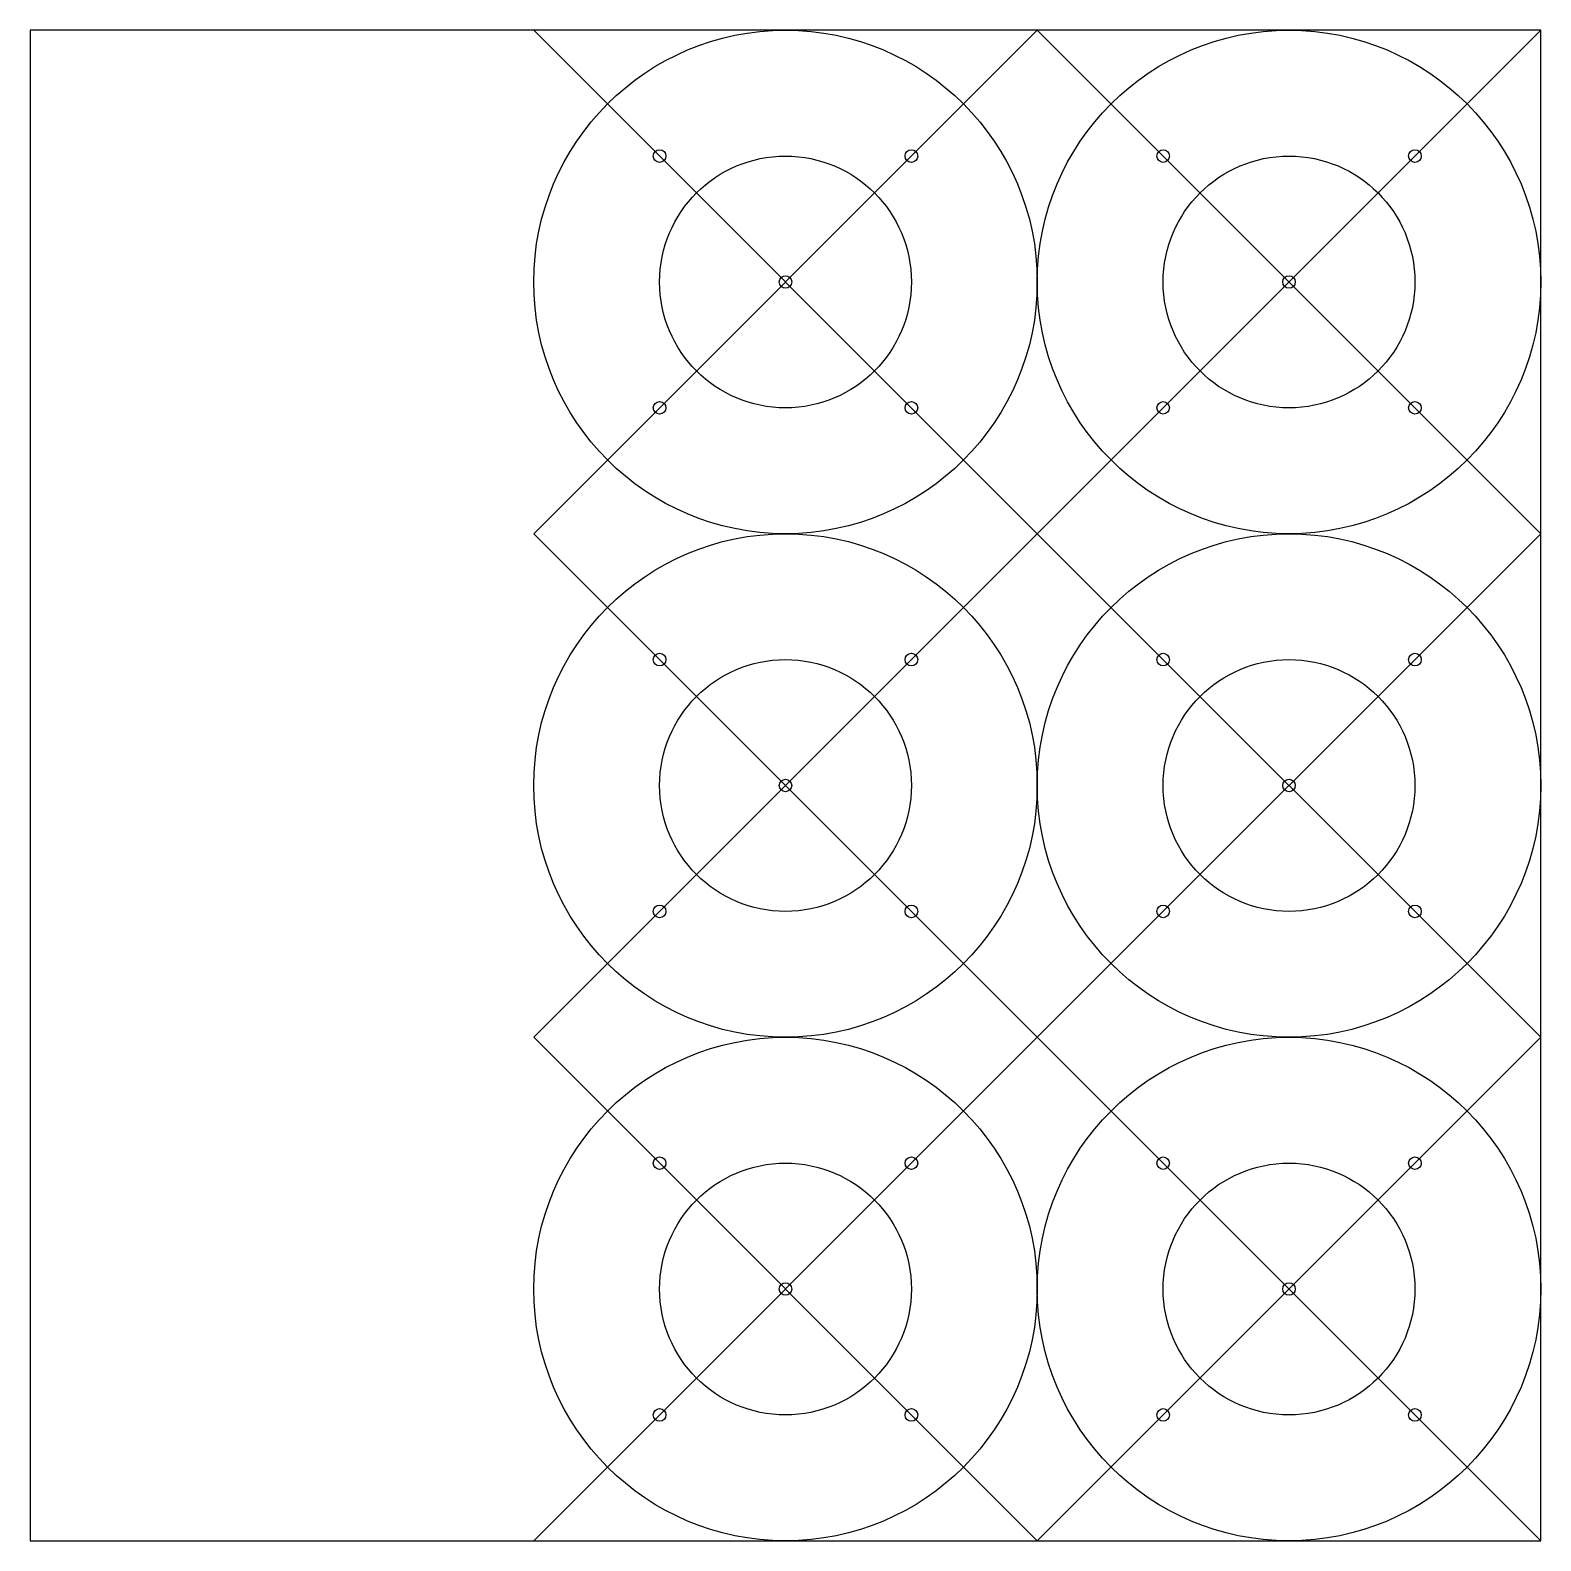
# Model space of a CAD drawing. Header units: millimetres. Extents: x 0 to 120, y 0 to 120.
import ezdxf

# ---------------------------------------------------------------- set-up
doc = ezdxf.new("R2010")
doc.units = ezdxf.units.MM
doc.header["$MEASUREMENT"] = 0
doc.layers.add('20mm Cutouts', color=1, linetype='Continuous', true_color=0xff0000)
doc.layers.add('Engraving', color=6, linetype='Continuous', true_color=0xff00ff)

msp = doc.modelspace()

# ---------------------------------------------------------------- linework, layer by layer
at = {"layer": '20mm Cutouts'}
for p, q in [((120, 120), (0, 120)), ((0, 120), (0, 0)), ((120, 0), (120, 120)), ((0, 0), (120, 0))]:
    msp.add_line(p, q, dxfattribs=at)
at = {"layer": 'Engraving'}
for p, q in [((80, 120, 0), (40, 80, 0)), ((80, 80, 0), (40, 120, 0)), ((80, 80, 0), (120, 120, 0)), ((80, 120, 0), (120, 80, 0)), ((80, 40, 0), (40, 80, 0)), ((80, 80, 0), (40, 40, 0)), ((80, 80, 0), (120, 40, 0)), ((80, 40, 0), (120, 80, 0)), ((80, 40, 0), (40, 0, 0)), ((80, 0, 0), (40, 40, 0)), ((80, 0, 0), (120, 40, 0)), ((80, 40, 0), (120, 0, 0))]:
    msp.add_line(p, q, dxfattribs=at)
for centre, radius in [((60, 100, 0), 20), ((100, 100, 0), 20), ((50, 110, 0), 0.5), ((70, 110, 0), 0.5), ((90, 110, 0), 0.5), ((110, 110, 0), 0.5), ((60, 100, 0), 10), ((100, 100, 0), 10), ((60, 100, 0), 0.5), ((100, 100, 0), 0.5), ((50, 90, 0), 0.5), ((70, 90, 0), 0.5), ((90, 90, 0), 0.5), ((110, 90, 0), 0.5), ((60, 60, 0), 20), ((100, 60, 0), 20), ((50, 70, 0), 0.5), ((60, 60, 0), 10), ((70, 70, 0), 0.5), ((90, 70, 0), 0.5), ((100, 60, 0), 10), ((110, 70, 0), 0.5), ((60, 60, 0), 0.5), ((100, 60, 0), 0.5), ((50, 50, 0), 0.5), ((70, 50, 0), 0.5), ((90, 50, 0), 0.5), ((110, 50, 0), 0.5), ((60, 20, 0), 20), ((100, 20, 0), 20), ((50, 30, 0), 0.5), ((70, 30, 0), 0.5), ((90, 30, 0), 0.5), ((110, 30, 0), 0.5), ((60, 20, 0), 10), ((100, 20, 0), 10), ((60, 20, 0), 0.5), ((100, 20, 0), 0.5), ((50, 10, 0), 0.5), ((70, 10, 0), 0.5), ((90, 10, 0), 0.5), ((110, 10, 0), 0.5)]:
    msp.add_circle(centre, radius, dxfattribs=at)

doc.saveas('drawing.dxf')
